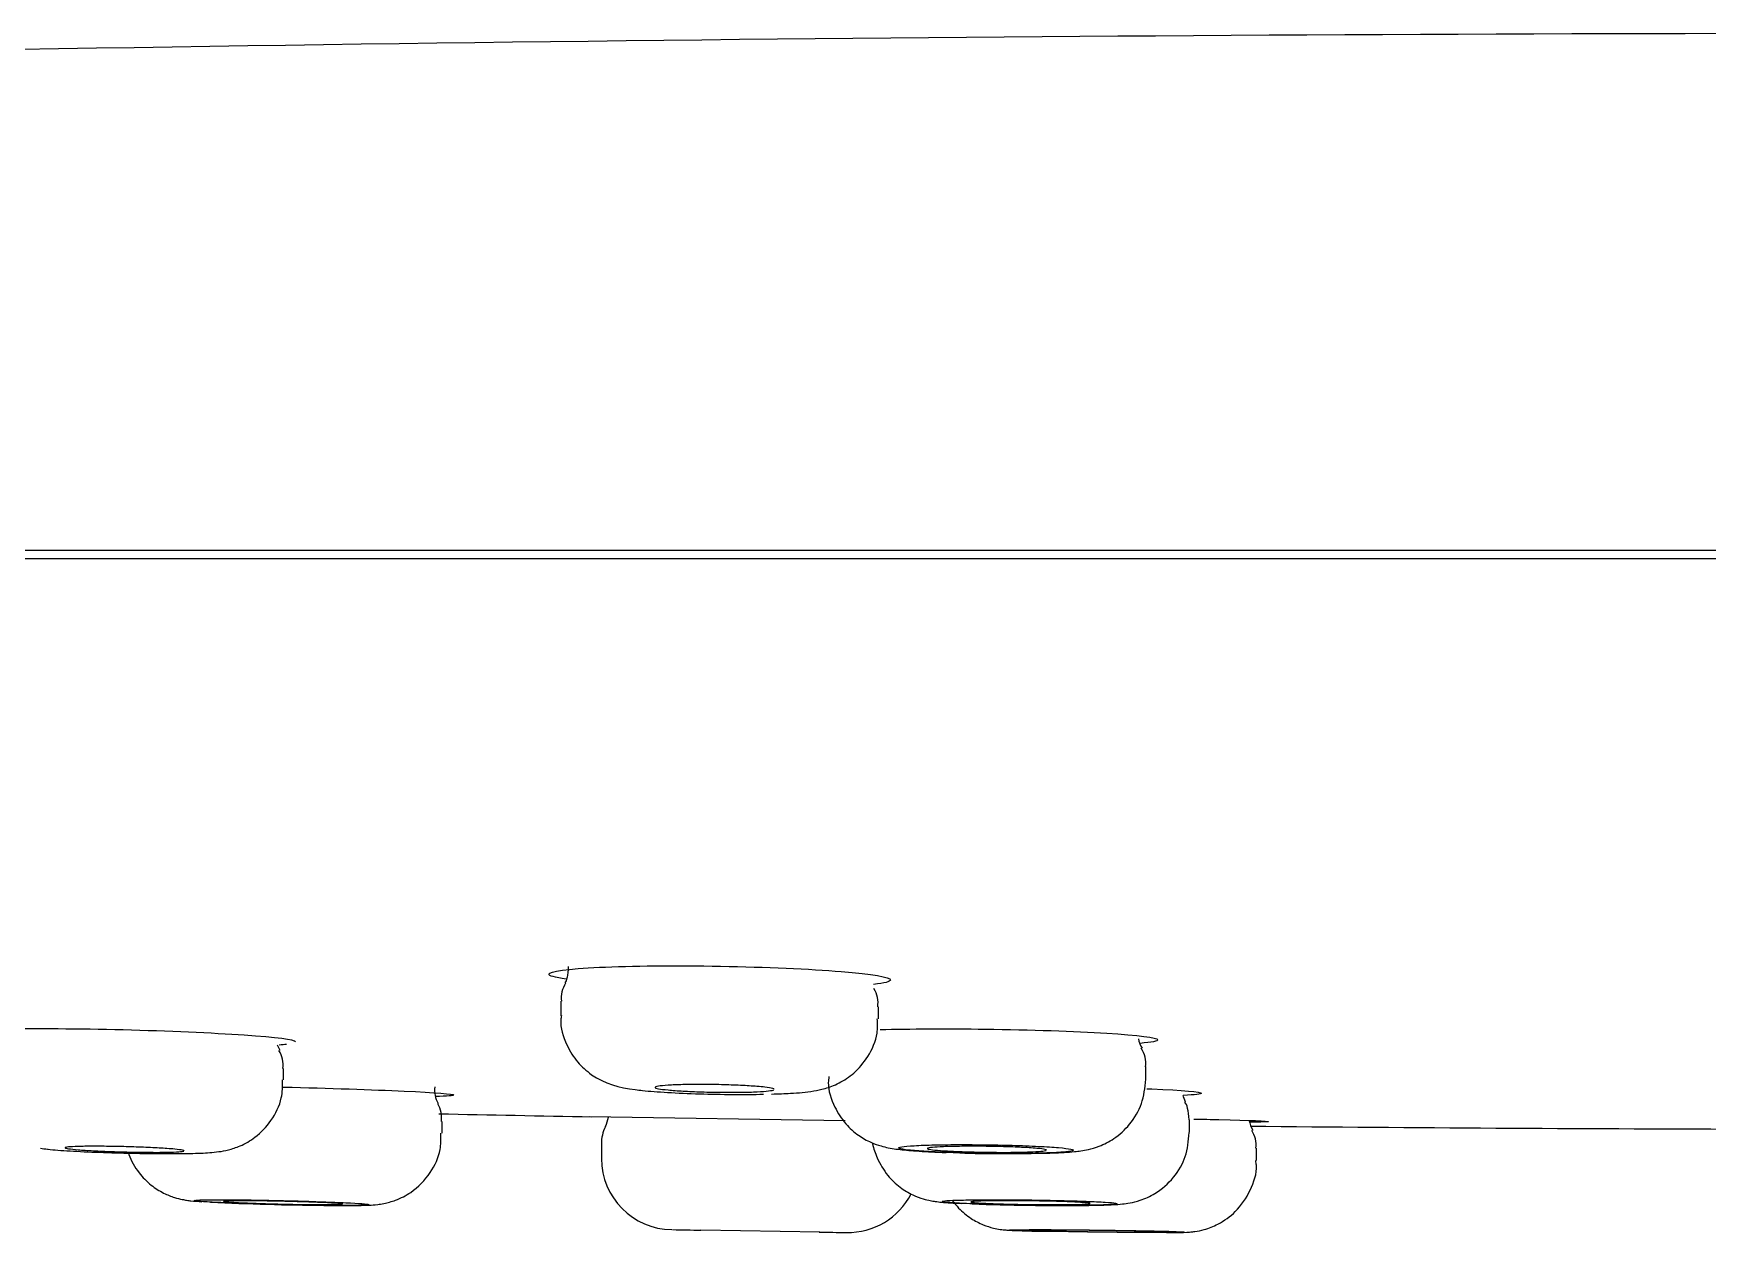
# Model space of a CAD drawing. Header units: millimetres. Extents: x -60 to 7633, y -2614 to 2146.
# Drawn here: x 3456.12 to 3477.19, y -2209.17 to -2194.07 of the extents above; entities that cross this region are included whole.
import ezdxf

# ---------------------------------------------------------------- set-up
doc = ezdxf.new("R2010")
doc.units = ezdxf.units.MM
doc.layers.get('0').update_dxf_attribs({"color": 250})

msp = doc.modelspace()

# ---------------------------------------------------------------- linework, layer by layer
at = {"linetype": 'Continuous'}
for p, q in [((3479.771, -2200.581), (3404.971, -2200.581)), ((3409.771, -2200.681), (3479.771, -2200.681)), ((3462.759, -2206.256), (3462.759, -2206.437)), ((3466.759, -2206.475), (3466.759, -2206.324)), ((3459.271, -2207.246), (3459.271, -2207.102)), ((3470.124, -2207.232), (3470.124, -2207.078)), ((3461.265, -2207.771), (3461.265, -2207.771)), ((3461.265, -2207.916), (3461.265, -2207.771)), ((3466.339, -2207.762), (3463.121, -2207.709)), ((3470.673, -2207.904), (3470.673, -2207.75)), ((3463.271, -2208.051), (3463.271, -2208.231)), ((3471.518, -2208.106), (3471.518, -2208.106)), ((3471.518, -2208.262), (3471.518, -2208.106)), ((3466.021, -2209.162), (3464.521, -2209.137))]:
    msp.add_line(p, q, dxfattribs=at)
for centre, radius, start, end in [((3479.771, -3594.07), 1400, 90.000002, 92.494451), ((3463.095, -2206.21), 0.329, 146.4583, 187.9616), ((3466.4, -2206.279), 0.353, 352.5667, 31.1956), ((3459.483, -2206.706), 0.308, 198.2536, 212.4719), ((3470.33, -2206.686), 0.301, 187.6962, 212.4932), ((3458.921, -2207.062), 0.344, 353.3466, 32.6305), ((3469.814, -2207.027), 0.309, 350.0505, 35.4436), ((3463.77, -2206.241), 1.127, 236.4754, 266.2528), ((3461.476, -2207.377), 0.306, 171.816, 212.4901), ((3460.901, -2207.728), 0.359, 353.1255, 30.5399), ((3479.771, -1327.867), 880, 268.792505, 268.917611), ((3463.771, -2208.05), 0.5, 154.0926, 180.4572), ((3462.871, -2207.614), 0.5, 334.3019, 348.3449), ((3471.734, -2207.714), 0.311, 187.5795, 211.8625), ((3479.771, -1327.867), 880, 269.457685, 269.860016), ((3471.16, -2208.07), 0.352, 354.3152, 32.3925), ((3464.171, -2208.231), 0.9, 180.2446, 269.0564), ((3468.355, -2189.839), 18.335, 268.2079, 271.4137), ((3466.371, -2208.267), 0.9, 269.0564, 332.6517), ((3460.153, -2170.193), 38.634, 267.3292, 269.444), ((3469.045, -2177.658), 31.169, 267.9631, 270.5691), ((3479.771, -1327.869), 881.4, 268.985627, 269.008673), ((3479.771, -1327.869), 881.4, 269.105568, 269.127823)]:
    msp.add_arc(centre, radius, start, end, dxfattribs=at)
for points, knots in [([(3462.829, -2205.978), (3462.684, -2205.957), (3462.607, -2205.934), (3462.612, -2205.878), (3462.848, -2205.846), (3463.645, -2205.809), (3464.203, -2205.804), (3465.339, -2205.824), (3465.894, -2205.848), (3466.683, -2205.913), (3466.912, -2205.952), (3466.908, -2206.008), (3466.834, -2206.027), (3466.697, -2206.043)], [0.0514702, 0.0514702, 0.0514702, 0.0514702, 0.125, 0.125, 0.25, 0.25, 0.375, 0.375, 0.5, 0.5, 0.625, 0.625, 0.6955863, 0.6955863, 0.6955863, 0.6955863]), ([(3459.421, -2206.768), (3459.421, -2206.768), (3459.421, -2206.767), (3459.415, -2206.742), (3459.177, -2206.711), (3458.376, -2206.656), (3457.813, -2206.631), (3456.691, -2206.603), (3456.134, -2206.599), (3455.344, -2206.615), (3455.122, -2206.633), (3455.121, -2206.658)], [0.3734892, 0.3734892, 0.3734892, 0.3734892, 0.375, 0.375, 0.5, 0.5, 0.625, 0.625, 0.75, 0.75, 0.8733249, 0.8733249, 0.8733249, 0.8733249]), ([(3462.767, -2206.436), (3462.764, -2206.455), (3462.747, -2206.572), (3462.818, -2206.79), (3462.961, -2207.029), (3463.081, -2207.127), (3463.148, -2207.181)], [0, 0, 0, 0, 0.058456, 0.430482, 0.727196, 1, 1, 1, 1]), ([(3465.414, -2207.424), (3465.5, -2207.421), (3465.698, -2207.413), (3465.883, -2207.398), (3466.082, -2207.359), (3466.269, -2207.29), (3466.466, -2207.158), (3466.642, -2206.949), (3466.752, -2206.699), (3466.747, -2206.541), (3466.744, -2206.475)], [0.4698751, 0.4698751, 0.4698751, 0.4698751, 0.5434887, 0.6544891, 0.7037095, 0.755263, 0.8112203, 0.8778485, 0.955712, 1, 1, 1, 1]), ([(3466.779, -2206.612), (3467.151, -2206.602), (3467.623, -2206.6), (3468.672, -2206.614), (3469.231, -2206.632), (3470.031, -2206.682), (3470.268, -2206.713), (3470.277, -2206.757), (3470.199, -2206.772), (3470.052, -2206.785)], [0.2690244, 0.2690244, 0.2690244, 0.2690244, 0.375, 0.375, 0.5, 0.5, 0.625, 0.625, 0.6994346, 0.6994346, 0.6994346, 0.6994346]), ([(3466.135, -2207.203), (3466.131, -2207.231), (3466.115, -2207.355), (3466.191, -2207.576), (3466.332, -2207.796), (3466.496, -2207.943), (3466.654, -2208.032), (3466.787, -2208.078), (3466.892, -2208.103), (3467.016, -2208.122), (3467.193, -2208.139), (3467.43, -2208.153), (3467.574, -2208.158), (3467.612, -2208.16)], [0, 0, 0, 0, 0.032493, 0.167355, 0.275247, 0.366777, 0.445121, 0.50907, 0.561577, 0.631093, 0.782365, 0.951635, 1, 1, 1, 1]), ([(3468.808, -2208.168), (3468.861, -2208.167), (3469.023, -2208.164), (3469.197, -2208.152), (3469.364, -2208.133), (3469.55, -2208.081), (3469.742, -2207.983), (3469.936, -2207.807), (3470.091, -2207.542), (3470.112, -2207.35), (3470.122, -2207.236)], [0, 0, 0, 0, 0.079508, 0.280471, 0.409581, 0.487337, 0.586875, 0.713486, 0.854273, 1, 1, 1, 1]), ([(3456.3, -2208.118), (3456.345, -2208.123), (3456.461, -2208.134), (3456.759, -2208.15), (3457.153, -2208.165), (3457.569, -2208.173), (3457.944, -2208.175), (3458.241, -2208.168), (3458.399, -2208.159), (3458.572, -2208.131), (3458.74, -2208.076), (3458.936, -2207.963), (3459.128, -2207.762), (3459.256, -2207.5), (3459.258, -2207.329), (3459.258, -2207.245)], [0, 0, 0, 0, 0.050699, 0.148694, 0.251427, 0.352617, 0.453726, 0.556889, 0.653438, 0.694841, 0.73681, 0.79219, 0.864801, 0.943155, 1, 1, 1, 1]), ([(3459.252, -2207.336), (3459.258, -2207.336), (3459.264, -2207.336), (3459.839, -2207.35), (3460.394, -2207.368), (3461.185, -2207.405), (3461.416, -2207.423), (3461.414, -2207.444), (3461.332, -2207.45), (3461.181, -2207.454)], [0.3735788, 0.3735788, 0.3735788, 0.3735788, 0.375, 0.375, 0.5, 0.5, 0.625, 0.625, 0.6994885, 0.6994885, 0.6994885, 0.6994885]), ([(3463.697, -2207.366), (3463.729, -2207.371), (3463.837, -2207.386), (3464.101, -2207.404), (3464.496, -2207.422), (3464.925, -2207.43), (3465.191, -2207.429), (3465.313, -2207.426)], [0, 0, 0, 0, 0.0352576, 0.1351416, 0.2406313, 0.341488, 0.4416668, 0.4416668, 0.4416668, 0.4416668]), ([(3465.228, -2207.328), (3465.169, -2207.323), (3465.099, -2207.318), (3465.023, -2207.315), (3464.948, -2207.311), (3464.865, -2207.308), (3464.781, -2207.306), (3464.698, -2207.304), (3464.612, -2207.303), (3464.53, -2207.303), (3464.448, -2207.303), (3464.369, -2207.303), (3464.298, -2207.305), (3464.227, -2207.307), (3464.163, -2207.309), (3464.11, -2207.312), (3464.058, -2207.316), (3464.017, -2207.32), (3463.989, -2207.324), (3463.961, -2207.329), (3463.947, -2207.334), (3463.947, -2207.339), (3463.947, -2207.345), (3463.962, -2207.35), (3463.99, -2207.356), (3464.017, -2207.362), (3464.06, -2207.367), (3464.112, -2207.372), (3464.165, -2207.377), (3464.23, -2207.382), (3464.301, -2207.386), (3464.373, -2207.39), (3464.453, -2207.394), (3464.535, -2207.396), (3464.617, -2207.399), (3464.703, -2207.4), (3464.786, -2207.401), (3464.87, -2207.402), (3464.952, -2207.402), (3465.027, -2207.401), (3465.103, -2207.4), (3465.172, -2207.398), (3465.231, -2207.395), (3465.29, -2207.392), (3465.339, -2207.389), (3465.375, -2207.384), (3465.411, -2207.38), (3465.434, -2207.375), (3465.443, -2207.37)], [0, 0, 0, 0, 0.0537059, 0.0537059, 0.0537059, 0.1074174, 0.1074174, 0.1074174, 0.1610458, 0.1610458, 0.1610458, 0.2145924, 0.2145924, 0.2145924, 0.2681266, 0.2681266, 0.2681266, 0.3217229, 0.3217229, 0.3217229, 0.3754286, 0.3754286, 0.3754286, 0.4292435, 0.4292435, 0.4292435, 0.4831195, 0.4831195, 0.4831195, 0.5369815, 0.5369815, 0.5369815, 0.5907603, 0.5907603, 0.5907603, 0.6444234, 0.6444234, 0.6444234, 0.6979892, 0.6979892, 0.6979892, 0.7515189, 0.7515189, 0.7515189, 0.8050888, 0.8050888, 0.8050888, 0.8587579, 0.8587579, 0.8587579, 0.8587579]), ([(3465.447, -2207.365), (3465.447, -2207.361), (3465.44, -2207.358), (3465.427, -2207.354), (3465.407, -2207.348), (3465.373, -2207.342), (3465.328, -2207.337), (3465.299, -2207.334), (3465.266, -2207.331), (3465.228, -2207.328)], [0.8752738, 0.8752738, 0.8752738, 0.8752738, 0.9125419, 0.9125419, 0.9125419, 0.9664062, 0.9664062, 0.9664062, 1, 1, 1, 1]), ([(3470.135, -2207.357), (3470.156, -2207.358), (3470.177, -2207.358), (3470.593, -2207.376), (3470.824, -2207.396), (3470.822, -2207.424), (3470.743, -2207.433), (3470.595, -2207.44)], [0.4934794, 0.4934794, 0.4934794, 0.4934794, 0.5, 0.5, 0.625, 0.625, 0.6984487, 0.6984487, 0.6984487, 0.6984487]), ([(3470.73, -2207.738), (3470.843, -2207.74), (3470.948, -2207.743), (3471.439, -2207.754), (3471.67, -2207.763), (3471.667, -2207.774), (3471.584, -2207.777), (3471.433, -2207.778)], [0.4696312, 0.4696312, 0.4696312, 0.4696312, 0.5, 0.5, 0.625, 0.625, 0.6993628, 0.6993628, 0.6993628, 0.6993628]), ([(3457.801, -2208.109), (3457.742, -2208.105), (3457.672, -2208.101), (3457.596, -2208.098), (3457.52, -2208.094), (3457.437, -2208.091), (3457.354, -2208.088), (3457.27, -2208.086), (3457.184, -2208.084), (3457.102, -2208.083), (3457.02, -2208.081), (3456.941, -2208.081), (3456.87, -2208.081), (3456.799, -2208.081), (3456.735, -2208.082), (3456.683, -2208.084), (3456.631, -2208.085), (3456.589, -2208.087), (3456.562, -2208.09), (3456.535, -2208.093), (3456.52, -2208.096), (3456.521, -2208.1), (3456.521, -2208.104), (3456.536, -2208.108), (3456.564, -2208.112), (3456.592, -2208.116), (3456.634, -2208.121), (3456.687, -2208.125), (3456.74, -2208.129), (3456.805, -2208.134), (3456.876, -2208.137), (3456.948, -2208.141), (3457.028, -2208.145), (3457.11, -2208.148), (3457.192, -2208.15), (3457.278, -2208.153), (3457.362, -2208.154), (3457.445, -2208.156), (3457.528, -2208.157), (3457.603, -2208.157), (3457.678, -2208.158), (3457.748, -2208.157), (3457.807, -2208.156), (3457.865, -2208.155), (3457.914, -2208.153), (3457.95, -2208.151), (3457.986, -2208.148), (3458.009, -2208.145), (3458.017, -2208.142)], [0, 0, 0, 0, 0.0537554, 0.0537554, 0.0537554, 0.107514, 0.107514, 0.107514, 0.1612256, 0.1612256, 0.1612256, 0.2148701, 0.2148701, 0.2148701, 0.268474, 0.268474, 0.268474, 0.3220812, 0.3220812, 0.3220812, 0.3757345, 0.3757345, 0.3757345, 0.4294561, 0.4294561, 0.4294561, 0.4832388, 0.4832388, 0.4832388, 0.5370483, 0.5370483, 0.5370483, 0.5908386, 0.5908386, 0.5908386, 0.644572, 0.644572, 0.644572, 0.6982359, 0.6982359, 0.6982359, 0.7518482, 0.7518482, 0.7518482, 0.8054493, 0.8054493, 0.8054493, 0.8590845, 0.8590845, 0.8590845, 0.8590845]), ([(3459.778, -2208.825), (3459.792, -2208.825), (3459.924, -2208.827), (3460.145, -2208.827), (3460.32, -2208.824), (3460.427, -2208.818), (3460.547, -2208.801), (3460.7, -2208.759), (3460.915, -2208.648), (3461.124, -2208.435), (3461.253, -2208.157), (3461.252, -2207.992), (3461.251, -2207.917)], [0, 0, 0, 0, 0.016855, 0.183583, 0.355847, 0.437856, 0.480397, 0.547137, 0.637166, 0.782696, 0.914153, 1, 1, 1, 1]), ([(3466.683, -2208.051), (3466.696, -2208.11), (3466.75, -2208.255), (3466.858, -2208.443), (3467.021, -2208.597), (3467.177, -2208.692), (3467.313, -2208.743), (3467.411, -2208.766), (3467.485, -2208.778), (3467.596, -2208.79), (3467.707, -2208.797), (3467.802, -2208.801)], [0.0914902, 0.0914902, 0.0914902, 0.0914902, 0.1826631, 0.3158456, 0.4276336, 0.5219063, 0.5983131, 0.6540456, 0.7024936, 0.7775446, 1, 1, 1, 1]), ([(3467.895, -2208.167), (3468.016, -2208.17), (3468.143, -2208.172), (3468.265, -2208.172), (3468.386, -2208.173), (3468.507, -2208.173), (3468.617, -2208.172), (3468.726, -2208.17), (3468.827, -2208.168), (3468.912, -2208.164), (3468.996, -2208.161), (3469.067, -2208.157), (3469.117, -2208.152), (3469.167, -2208.147), (3469.199, -2208.142), (3469.209, -2208.136), (3469.22, -2208.13), (3469.209, -2208.123), (3469.178, -2208.117), (3469.147, -2208.111), (3469.095, -2208.104), (3469.026, -2208.098), (3468.957, -2208.092), (3468.87, -2208.087), (3468.771, -2208.082), (3468.672, -2208.077), (3468.559, -2208.072), (3468.441, -2208.069), (3468.324, -2208.066), (3468.198, -2208.063), (3468.075, -2208.062), (3467.952, -2208.06), (3467.828, -2208.06), (3467.713, -2208.06), (3467.598, -2208.061), (3467.49, -2208.063), (3467.396, -2208.066), (3467.303, -2208.068), (3467.222, -2208.072), (3467.16, -2208.077), (3467.098, -2208.081), (3467.054, -2208.086), (3467.031, -2208.092), (3467.007, -2208.098), (3467.005, -2208.104), (3467.023, -2208.11), (3467.041, -2208.116), (3467.081, -2208.123), (3467.138, -2208.129), (3467.196, -2208.135), (3467.273, -2208.141), (3467.364, -2208.147), (3467.454, -2208.152), (3467.561, -2208.157), (3467.674, -2208.161), (3467.745, -2208.163), (3467.82, -2208.165), (3467.895, -2208.167)], [0, 0, 0, 0, 0.053611, 0.053611, 0.053611, 0.107223, 0.107223, 0.107223, 0.160822, 0.160822, 0.160822, 0.214449, 0.214449, 0.214449, 0.268136, 0.268136, 0.268136, 0.321892, 0.321892, 0.321892, 0.375694, 0.375694, 0.375694, 0.4295, 0.4295, 0.4295, 0.483265, 0.483265, 0.483265, 0.536962, 0.536962, 0.536962, 0.590595, 0.590595, 0.590595, 0.644195, 0.644195, 0.644195, 0.697809, 0.697809, 0.697809, 0.751475, 0.751475, 0.751475, 0.805211, 0.805211, 0.805211, 0.859002, 0.859002, 0.859002, 0.912812, 0.912812, 0.912812, 0.966593, 0.966593, 0.966593, 1, 1, 1, 1]), ([(3468.655, -2208.1), (3468.595, -2208.096), (3468.525, -2208.093), (3468.449, -2208.09), (3468.374, -2208.087), (3468.291, -2208.085), (3468.207, -2208.084), (3468.124, -2208.082), (3468.038, -2208.081), (3467.956, -2208.081), (3467.874, -2208.081), (3467.795, -2208.081), (3467.724, -2208.083), (3467.653, -2208.084), (3467.589, -2208.086), (3467.537, -2208.088), (3467.484, -2208.091), (3467.443, -2208.094), (3467.415, -2208.098), (3467.388, -2208.101), (3467.374, -2208.105), (3467.374, -2208.109), (3467.374, -2208.114), (3467.389, -2208.118), (3467.417, -2208.122), (3467.445, -2208.127), (3467.487, -2208.131), (3467.54, -2208.135), (3467.593, -2208.139), (3467.658, -2208.142), (3467.729, -2208.145), (3467.8, -2208.149), (3467.88, -2208.151), (3467.963, -2208.153), (3468.045, -2208.155), (3468.131, -2208.157), (3468.214, -2208.157), (3468.297, -2208.158), (3468.38, -2208.158), (3468.455, -2208.157), (3468.53, -2208.156), (3468.6, -2208.154), (3468.659, -2208.152), (3468.718, -2208.15), (3468.767, -2208.147), (3468.803, -2208.144), (3468.838, -2208.141), (3468.861, -2208.137), (3468.87, -2208.133)], [0, 0, 0, 0, 0.0537049, 0.0537049, 0.0537049, 0.1074132, 0.1074132, 0.1074132, 0.1610716, 0.1610716, 0.1610716, 0.2146812, 0.2146812, 0.2146812, 0.2682837, 0.2682837, 0.2682837, 0.3219235, 0.3219235, 0.3219235, 0.3756292, 0.3756292, 0.3756292, 0.4294003, 0.4294003, 0.4294003, 0.4832077, 0.4832077, 0.4832077, 0.5370063, 0.5370063, 0.5370063, 0.5907549, 0.5907549, 0.5907549, 0.6444341, 0.6444341, 0.6444341, 0.6980551, 0.6980551, 0.6980551, 0.7516547, 0.7516547, 0.7516547, 0.8052788, 0.8052788, 0.8052788, 0.8589625, 0.8589625, 0.8589625, 0.8589625]), ([(3469.354, -2208.825), (3469.391, -2208.825), (3469.535, -2208.824), (3469.688, -2208.818), (3469.812, -2208.81), (3469.919, -2208.797), (3470.071, -2208.761), (3470.273, -2208.669), (3470.482, -2208.487), (3470.642, -2208.21), (3470.661, -2208.019), (3470.67, -2207.907)], [0, 0, 0, 0, 0.053697, 0.242616, 0.347655, 0.414677, 0.482622, 0.577325, 0.721019, 0.858904, 1, 1, 1, 1]), ([(3457.318, -2208.168), (3457.32, -2208.174), (3457.349, -2208.26), (3457.435, -2208.41), (3457.592, -2208.569), (3457.749, -2208.67), (3457.887, -2208.725), (3457.989, -2208.75), (3458.057, -2208.762), (3458.135, -2208.771), (3458.193, -2208.775), (3458.242, -2208.779)], [0.1761713, 0.1761713, 0.1761713, 0.1761713, 0.1866824, 0.3395718, 0.4674276, 0.5756342, 0.664317, 0.7290295, 0.7767406, 0.8358672, 1, 1, 1, 1]), ([(3458.021, -2208.138), (3458.021, -2208.136), (3458.014, -2208.133), (3458, -2208.13), (3457.98, -2208.126), (3457.946, -2208.122), (3457.901, -2208.117), (3457.872, -2208.115), (3457.839, -2208.112), (3457.801, -2208.109)], [0.8750684, 0.8750684, 0.8750684, 0.8750684, 0.9127842, 0.9127842, 0.9127842, 0.9665504, 0.9665504, 0.9665504, 1, 1, 1, 1]), ([(3468.874, -2208.129), (3468.874, -2208.126), (3468.867, -2208.123), (3468.853, -2208.12), (3468.834, -2208.116), (3468.8, -2208.112), (3468.754, -2208.107), (3468.726, -2208.105), (3468.692, -2208.102), (3468.655, -2208.1)], [0.8751482, 0.8751482, 0.8751482, 0.8751482, 0.9127151, 0.9127151, 0.9127151, 0.9665155, 0.9665155, 0.9665155, 1, 1, 1, 1]), ([(3470.383, -2209.167), (3470.412, -2209.167), (3470.529, -2209.166), (3470.592, -2209.166), (3470.679, -2209.161), (3470.756, -2209.153), (3470.88, -2209.128), (3471.06, -2209.057), (3471.277, -2208.9), (3471.448, -2208.646), (3471.53, -2208.403), (3471.511, -2208.283), (3471.508, -2208.262)], [0, 0, 0, 0, 0.056568, 0.263216, 0.313472, 0.347557, 0.410742, 0.505368, 0.641636, 0.806601, 0.969636, 1, 1, 1, 1]), ([(3458.45, -2208.789), (3458.535, -2208.793), (3458.637, -2208.798), (3458.747, -2208.801), (3458.857, -2208.805), (3458.978, -2208.809), (3459.101, -2208.812), (3459.223, -2208.815), (3459.35, -2208.818), (3459.47, -2208.821), (3459.591, -2208.823), (3459.709, -2208.824), (3459.814, -2208.825), (3459.92, -2208.826), (3460.016, -2208.827), (3460.094, -2208.826), (3460.172, -2208.826), (3460.235, -2208.825), (3460.277, -2208.823), (3460.32, -2208.821), (3460.343, -2208.819), (3460.345, -2208.816), (3460.347, -2208.813), (3460.327, -2208.81), (3460.288, -2208.806), (3460.249, -2208.803), (3460.189, -2208.799), (3460.113, -2208.795), (3460.038, -2208.791), (3459.944, -2208.786), (3459.841, -2208.783), (3459.737, -2208.779), (3459.621, -2208.775), (3459.501, -2208.771), (3459.381, -2208.768), (3459.254, -2208.765), (3459.132, -2208.762), (3459.009, -2208.759), (3458.887, -2208.757), (3458.775, -2208.756), (3458.664, -2208.755), (3458.56, -2208.754), (3458.472, -2208.754), (3458.384, -2208.754), (3458.31, -2208.754), (3458.256, -2208.756), (3458.201, -2208.757), (3458.165, -2208.759), (3458.15, -2208.762), (3458.136, -2208.764), (3458.142, -2208.767), (3458.169, -2208.771), (3458.195, -2208.774), (3458.243, -2208.778), (3458.308, -2208.782), (3458.348, -2208.784), (3458.396, -2208.787), (3458.45, -2208.789)], [0, 0, 0, 0, 0.053742, 0.053742, 0.053742, 0.107484, 0.107484, 0.107484, 0.161215, 0.161215, 0.161215, 0.214917, 0.214917, 0.214917, 0.268593, 0.268593, 0.268593, 0.322254, 0.322254, 0.322254, 0.37592, 0.37592, 0.37592, 0.429608, 0.429608, 0.429608, 0.483324, 0.483324, 0.483324, 0.537064, 0.537064, 0.537064, 0.590812, 0.590812, 0.590812, 0.644549, 0.644549, 0.644549, 0.698261, 0.698261, 0.698261, 0.751944, 0.751944, 0.751944, 0.805608, 0.805608, 0.805608, 0.85927, 0.85927, 0.85927, 0.91295, 0.91295, 0.91295, 0.966657, 0.966657, 0.966657, 1, 1, 1, 1]), ([(3459.795, -2208.791), (3459.736, -2208.789), (3459.665, -2208.786), (3459.589, -2208.783), (3459.514, -2208.781), (3459.431, -2208.778), (3459.347, -2208.776), (3459.264, -2208.774), (3459.178, -2208.772), (3459.096, -2208.771), (3459.014, -2208.769), (3458.934, -2208.768), (3458.863, -2208.767), (3458.792, -2208.767), (3458.728, -2208.767), (3458.676, -2208.767), (3458.624, -2208.767), (3458.583, -2208.768), (3458.556, -2208.769), (3458.528, -2208.771), (3458.514, -2208.772), (3458.515, -2208.774), (3458.515, -2208.776), (3458.53, -2208.778), (3458.558, -2208.781), (3458.587, -2208.783), (3458.629, -2208.786), (3458.682, -2208.789), (3458.734, -2208.792), (3458.799, -2208.794), (3458.871, -2208.797), (3458.942, -2208.8), (3459.022, -2208.802), (3459.104, -2208.805), (3459.186, -2208.807), (3459.273, -2208.809), (3459.356, -2208.811), (3459.439, -2208.813), (3459.522, -2208.814), (3459.597, -2208.815), (3459.672, -2208.816), (3459.742, -2208.816), (3459.801, -2208.816), (3459.86, -2208.816), (3459.909, -2208.816), (3459.944, -2208.815), (3459.98, -2208.814), (3460.003, -2208.812), (3460.011, -2208.811)], [0, 0, 0, 0, 0.0537409, 0.0537409, 0.0537409, 0.1074826, 0.1074826, 0.1074826, 0.1612113, 0.1612113, 0.1612113, 0.2149121, 0.2149121, 0.2149121, 0.2685865, 0.2685865, 0.2685865, 0.3222477, 0.3222477, 0.3222477, 0.3759148, 0.3759148, 0.3759148, 0.4296039, 0.4296039, 0.4296039, 0.483322, 0.483322, 0.483322, 0.5370629, 0.5370629, 0.5370629, 0.5908108, 0.5908108, 0.5908108, 0.6445465, 0.6445465, 0.6445465, 0.6982564, 0.6982564, 0.6982564, 0.7519381, 0.7519381, 0.7519381, 0.8056016, 0.8056016, 0.8056016, 0.8592647, 0.8592647, 0.8592647, 0.8592647]), ([(3460.015, -2208.809), (3460.015, -2208.808), (3460.008, -2208.806), (3459.994, -2208.804), (3459.974, -2208.802), (3459.94, -2208.799), (3459.894, -2208.797), (3459.866, -2208.795), (3459.832, -2208.793), (3459.795, -2208.791)], [0.8750337, 0.8750337, 0.8750337, 0.8750337, 0.9129457, 0.9129457, 0.9129457, 0.9666548, 0.9666548, 0.9666548, 1, 1, 1, 1]), ([(3468.044, -2208.81), (3468.146, -2208.813), (3468.261, -2208.817), (3468.38, -2208.819), (3468.5, -2208.821), (3468.626, -2208.823), (3468.749, -2208.825), (3468.871, -2208.826), (3468.994, -2208.827), (3469.107, -2208.826), (3469.22, -2208.826), (3469.325, -2208.826), (3469.415, -2208.824), (3469.505, -2208.823), (3469.581, -2208.821), (3469.638, -2208.818), (3469.695, -2208.815), (3469.734, -2208.812), (3469.752, -2208.809), (3469.769, -2208.805), (3469.766, -2208.801), (3469.742, -2208.797), (3469.718, -2208.793), (3469.673, -2208.789), (3469.611, -2208.785), (3469.548, -2208.781), (3469.466, -2208.777), (3469.372, -2208.773), (3469.278, -2208.77), (3469.169, -2208.767), (3469.053, -2208.764), (3468.938, -2208.761), (3468.814, -2208.759), (3468.69, -2208.757), (3468.567, -2208.755), (3468.442, -2208.754), (3468.324, -2208.754), (3468.207, -2208.754), (3468.095, -2208.754), (3467.997, -2208.755), (3467.898, -2208.756), (3467.812, -2208.758), (3467.744, -2208.76), (3467.676, -2208.762), (3467.624, -2208.765), (3467.594, -2208.768), (3467.564, -2208.772), (3467.554, -2208.775), (3467.565, -2208.779), (3467.576, -2208.783), (3467.608, -2208.787), (3467.659, -2208.791), (3467.71, -2208.795), (3467.781, -2208.8), (3467.867, -2208.803), (3467.92, -2208.806), (3467.98, -2208.808), (3468.044, -2208.81)], [0, 0, 0, 0, 0.0537, 0.0537, 0.0537, 0.1074, 0.1074, 0.1074, 0.161081, 0.161081, 0.161081, 0.214744, 0.214744, 0.214744, 0.268408, 0.268408, 0.268408, 0.32209, 0.32209, 0.32209, 0.3758, 0.3758, 0.3758, 0.429536, 0.429536, 0.429536, 0.483284, 0.483284, 0.483284, 0.537025, 0.537025, 0.537025, 0.590743, 0.590743, 0.590743, 0.644432, 0.644432, 0.644432, 0.698099, 0.698099, 0.698099, 0.75176, 0.75176, 0.75176, 0.805434, 0.805434, 0.805434, 0.859135, 0.859135, 0.859135, 0.912864, 0.912864, 0.912864, 0.966611, 0.966611, 0.966611, 1, 1, 1, 1]), ([(3467.692, -2208.767), (3467.715, -2208.799), (3467.784, -2208.883), (3467.913, -2208.989), (3468.066, -2209.069), (3468.193, -2209.11), (3468.282, -2209.127), (3468.332, -2209.133), (3468.37, -2209.136), (3468.435, -2209.14), (3468.555, -2209.145), (3468.75, -2209.15), (3468.866, -2209.152), (3468.886, -2209.152)], [0.2436324, 0.2436324, 0.2436324, 0.2436324, 0.2951737, 0.3836732, 0.4577258, 0.5168042, 0.5569614, 0.5810685, 0.6070091, 0.6553705, 0.8076591, 0.9712675, 1, 1, 1, 1]), ([(3469.203, -2208.782), (3469.144, -2208.779), (3469.074, -2208.777), (3468.998, -2208.775), (3468.922, -2208.773), (3468.839, -2208.771), (3468.756, -2208.77), (3468.673, -2208.769), (3468.586, -2208.768), (3468.505, -2208.767), (3468.423, -2208.767), (3468.343, -2208.767), (3468.272, -2208.767), (3468.201, -2208.768), (3468.137, -2208.769), (3468.085, -2208.77), (3468.033, -2208.771), (3467.991, -2208.773), (3467.964, -2208.775), (3467.937, -2208.777), (3467.923, -2208.78), (3467.923, -2208.782), (3467.923, -2208.785), (3467.938, -2208.787), (3467.966, -2208.79), (3467.995, -2208.793), (3468.037, -2208.796), (3468.09, -2208.798), (3468.142, -2208.801), (3468.207, -2208.804), (3468.279, -2208.806), (3468.35, -2208.808), (3468.43, -2208.81), (3468.512, -2208.812), (3468.594, -2208.813), (3468.68, -2208.815), (3468.764, -2208.815), (3468.847, -2208.816), (3468.93, -2208.816), (3469.005, -2208.816), (3469.08, -2208.816), (3469.15, -2208.815), (3469.209, -2208.814), (3469.267, -2208.813), (3469.317, -2208.812), (3469.352, -2208.81), (3469.388, -2208.808), (3469.411, -2208.806), (3469.419, -2208.803)], [0, 0, 0, 0, 0.0537154, 0.0537154, 0.0537154, 0.1074323, 0.1074323, 0.1074323, 0.1611283, 0.1611283, 0.1611283, 0.2147995, 0.2147995, 0.2147995, 0.2684604, 0.2684604, 0.2684604, 0.3221301, 0.3221301, 0.3221301, 0.3758239, 0.3758239, 0.3758239, 0.4295464, 0.4295464, 0.4295464, 0.4832897, 0.4832897, 0.4832897, 0.5370369, 0.5370369, 0.5370369, 0.5907692, 0.5907692, 0.5907692, 0.6444744, 0.6444744, 0.6444744, 0.6981522, 0.6981522, 0.6981522, 0.7518143, 0.7518143, 0.7518143, 0.8054793, 0.8054793, 0.8054793, 0.8591645, 0.8591645, 0.8591645, 0.8591645]), ([(3469.423, -2208.801), (3469.423, -2208.799), (3469.416, -2208.797), (3469.402, -2208.795), (3469.382, -2208.793), (3469.348, -2208.79), (3469.303, -2208.787), (3469.274, -2208.785), (3469.241, -2208.784), (3469.203, -2208.782)], [0.8750868, 0.8750868, 0.8750868, 0.8750868, 0.9128783, 0.9128783, 0.9128783, 0.9666167, 0.9666167, 0.9666167, 1, 1, 1, 1]), ([(3469.122, -2209.156), (3469.237, -2209.158), (3469.362, -2209.16), (3469.485, -2209.161), (3469.608, -2209.163), (3469.733, -2209.164), (3469.851, -2209.165), (3469.968, -2209.166), (3470.08, -2209.167), (3470.178, -2209.167), (3470.275, -2209.167), (3470.361, -2209.167), (3470.429, -2209.167), (3470.496, -2209.166), (3470.547, -2209.165), (3470.576, -2209.164), (3470.606, -2209.163), (3470.615, -2209.162), (3470.603, -2209.16), (3470.592, -2209.159), (3470.558, -2209.157), (3470.507, -2209.155), (3470.455, -2209.153), (3470.383, -2209.151), (3470.298, -2209.149), (3470.212, -2209.147), (3470.109, -2209.145), (3469.999, -2209.143), (3469.889, -2209.141), (3469.768, -2209.139), (3469.645, -2209.138), (3469.523, -2209.136), (3469.396, -2209.135), (3469.276, -2209.134), (3469.155, -2209.132), (3469.038, -2209.132), (3468.933, -2209.131), (3468.827, -2209.131), (3468.732, -2209.131), (3468.654, -2209.131), (3468.576, -2209.131), (3468.514, -2209.132), (3468.472, -2209.132), (3468.43, -2209.133), (3468.407, -2209.134), (3468.406, -2209.136), (3468.405, -2209.137), (3468.425, -2209.139), (3468.465, -2209.141), (3468.504, -2209.143), (3468.565, -2209.145), (3468.641, -2209.147), (3468.717, -2209.149), (3468.811, -2209.151), (3468.915, -2209.153), (3468.98, -2209.154), (3469.049, -2209.155), (3469.122, -2209.156)], [0, 0, 0, 0, 0.053706, 0.053706, 0.053706, 0.107413, 0.107413, 0.107413, 0.161115, 0.161115, 0.161115, 0.21481, 0.21481, 0.21481, 0.268504, 0.268504, 0.268504, 0.3222, 0.3222, 0.3222, 0.375903, 0.375903, 0.375903, 0.429612, 0.429612, 0.429612, 0.483327, 0.483327, 0.483327, 0.537042, 0.537042, 0.537042, 0.590753, 0.590753, 0.590753, 0.644457, 0.644457, 0.644457, 0.698154, 0.698154, 0.698154, 0.751847, 0.751847, 0.751847, 0.805542, 0.805542, 0.805542, 0.859243, 0.859243, 0.859243, 0.91295, 0.91295, 0.91295, 0.966664, 0.966664, 0.966664, 1, 1, 1, 1]), ([(3470.048, -2209.149), (3469.989, -2209.148), (3469.918, -2209.147), (3469.843, -2209.145), (3469.767, -2209.144), (3469.684, -2209.143), (3469.6, -2209.142), (3469.517, -2209.141), (3469.431, -2209.14), (3469.349, -2209.139), (3469.267, -2209.138), (3469.188, -2209.138), (3469.117, -2209.137), (3469.046, -2209.137), (3468.982, -2209.137), (3468.93, -2209.137), (3468.877, -2209.137), (3468.836, -2209.138), (3468.809, -2209.138), (3468.781, -2209.139), (3468.767, -2209.14), (3468.768, -2209.141), (3468.768, -2209.142), (3468.783, -2209.143), (3468.811, -2209.144), (3468.84, -2209.145), (3468.882, -2209.147), (3468.935, -2209.148), (3468.987, -2209.15), (3469.052, -2209.151), (3469.124, -2209.152), (3469.195, -2209.154), (3469.275, -2209.155), (3469.357, -2209.156), (3469.439, -2209.157), (3469.525, -2209.158), (3469.609, -2209.159), (3469.692, -2209.16), (3469.775, -2209.161), (3469.85, -2209.161), (3469.925, -2209.162), (3469.995, -2209.162), (3470.054, -2209.162), (3470.113, -2209.162), (3470.162, -2209.161), (3470.197, -2209.161), (3470.233, -2209.161), (3470.256, -2209.16), (3470.264, -2209.159)], [0, 0, 0, 0, 0.0537135, 0.0537135, 0.0537135, 0.1074273, 0.1074273, 0.1074273, 0.1611378, 0.1611378, 0.1611378, 0.2148413, 0.2148413, 0.2148413, 0.2685383, 0.2685383, 0.2685383, 0.3222319, 0.3222319, 0.3222319, 0.375927, 0.375927, 0.375927, 0.4296276, 0.4296276, 0.4296276, 0.4833354, 0.4833354, 0.4833354, 0.537049, 0.537049, 0.537049, 0.5907643, 0.5907643, 0.5907643, 0.6444765, 0.6444765, 0.6444765, 0.6981824, 0.6981824, 0.6981824, 0.7518811, 0.7518811, 0.7518811, 0.8055753, 0.8055753, 0.8055753, 0.8592694, 0.8592694, 0.8592694, 0.8592694]), ([(3470.268, -2209.158), (3470.268, -2209.157), (3470.261, -2209.157), (3470.247, -2209.156), (3470.227, -2209.155), (3470.193, -2209.153), (3470.147, -2209.152), (3470.119, -2209.151), (3470.085, -2209.15), (3470.048, -2209.149)], [0.8750564, 0.8750564, 0.8750564, 0.8750564, 0.912968, 0.912968, 0.912968, 0.9666736, 0.9666736, 0.9666736, 1, 1, 1, 1])]:
    msp.add_open_spline(points, degree=3, knots=knots, dxfattribs=at)
for points in [[(3462.854, -2205.816), (3462.849, -2205.93), (3462.834, -2205.999), (3462.81, -2206.022)], [(3459.215, -2206.803), (3459.251, -2206.801), (3459.282, -2206.798), (3459.308, -2206.795)], [(3470.622, -2207.524), (3470.61, -2207.494), (3470.599, -2207.466), (3470.592, -2207.441)], [(3470.67, -2207.747), (3470.663, -2207.631), (3470.644, -2207.556), (3470.613, -2207.524)], [(3456.209, -2208.106), (3456.235, -2208.11), (3456.268, -2208.114), (3456.308, -2208.118)]]:
    msp.add_open_spline(points, degree=3, dxfattribs=at)

doc.saveas('drawing.dxf')
